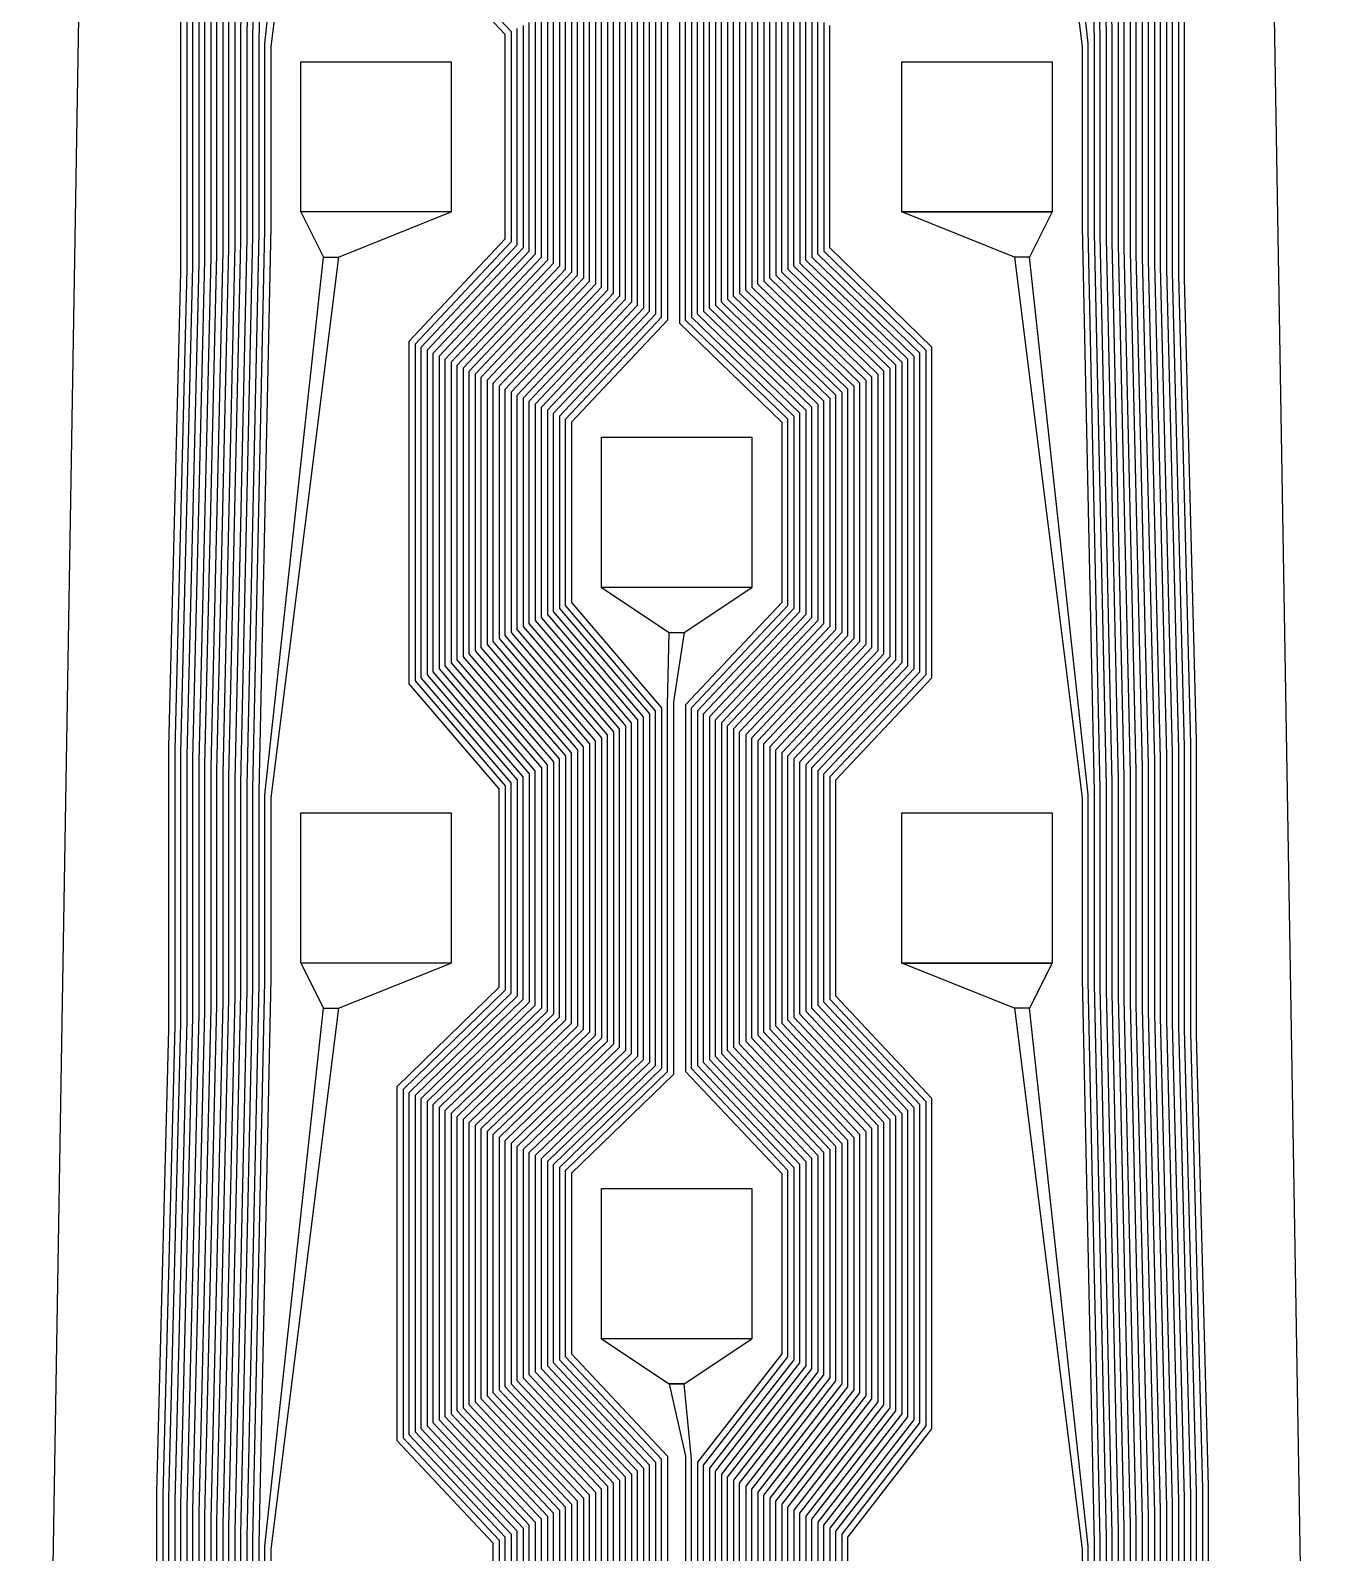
# Model space of a CAD drawing. Header units: inches. Extents: x 115980 to 170179, y 57000 to 74333.
# Drawn here: x 159286.4 to 159372.4, y 73453.9 to 73555.2 of the extents above; entities that cross this region are included whole.
import ezdxf

# ---------------------------------------------------------------- set-up
doc = ezdxf.new("R2010")
doc.units = ezdxf.units.IN
doc.header["$MEASUREMENT"] = 0
for name, color, linetype in [('metal', 221, 'Continuous'), ('nitride window', 40, 'Continuous'), ('profile', 140, 'Continuous')]:
    doc.layers.add(name, color=color, linetype=linetype)

msp = doc.modelspace()

# ---------------------------------------------------------------- linework, layer by layer
at = {"layer": 'metal'}
for points in [[(159293.21, 73237.52), (159293.21, 73258.72), (159294.01, 73287.92), (159294.01, 73308.32), (159294.81, 73338.32), (159294.81, 73357.92), (159294.81, 73388.32), (159294.81, 73407.92), (159296.41, 73439.12), (159296.41, 73457.12), (159297.21, 73489.52), (159297.21, 73506.72), (159298.01, 73539.92), (159298.01, 73556.32), (159298.81, 73590.32), (159298.81, 73605.92), (159299.61, 73640.72), (159299.61, 73655.52), (159299.91, 73690.87), (159299.94, 73705.43), (159300.91, 73741.37)], [(159301.41, 73741.62), (159300.44, 73705.18), (159300.41, 73691.12), (159300.01, 73655.32), (159300.01, 73640.92), (159299.21, 73605.72), (159299.21, 73590.52), (159298.41, 73556.12), (159298.41, 73540.12), (159297.61, 73506.52), (159297.61, 73489.72), (159296.81, 73456.92), (159296.81, 73439.32), (159295.21, 73407.72), (159295.21, 73388.52), (159295.21, 73357.72), (159295.21, 73338.52), (159294.41, 73308.12), (159294.41, 73288.12), (159293.61, 73258.52), (159293.61, 73237.72)], [(159294.01, 73237.92), (159294.01, 73258.32), (159294.81, 73288.32), (159294.81, 73307.92), (159295.61, 73338.72), (159295.61, 73357.52), (159295.61, 73388.72), (159295.61, 73407.52), (159297.21, 73439.52), (159297.21, 73456.72), (159298.01, 73489.92), (159298.01, 73506.32), (159298.81, 73540.32), (159298.81, 73555.92), (159299.61, 73590.72), (159299.61, 73605.52), (159300.41, 73641.12), (159300.41, 73655.12), (159300.91, 73691.37), (159300.93, 73704.92), (159301.91, 73741.87)], [(159302.42, 73742.12), (159301.43, 73704.66), (159301.41, 73691.62), (159300.81, 73654.92), (159300.81, 73641.32), (159300.01, 73605.32), (159300.01, 73590.92), (159299.21, 73555.72), (159299.21, 73540.52), (159298.41, 73506.12), (159298.41, 73490.12), (159297.61, 73456.52), (159297.61, 73439.72), (159296.01, 73407.32), (159296.01, 73388.92), (159296.01, 73357.32), (159296.01, 73338.92), (159295.21, 73307.72), (159295.21, 73288.52), (159294.41, 73258.12), (159294.41, 73238.12)], [(159356.39, 73742.12), (159357.21, 73704.52), (159357.21, 73691.72), (159358.01, 73654.92), (159358.01, 73641.32), (159358.81, 73605.32), (159358.81, 73590.92), (159359.61, 73555.72), (159359.61, 73540.52), (159360.41, 73506.12), (159360.41, 73490.12), (159361.21, 73456.52), (159361.21, 73439.72), (159362.81, 73407.32), (159362.81, 73388.92), (159362.81, 73357.32), (159362.81, 73338.92), (159363.61, 73307.72), (159363.61, 73288.52), (159364.41, 73258.12), (159364.41, 73238.12)], [(159364.81, 73237.92), (159364.81, 73258.32), (159364.01, 73288.32), (159364.01, 73307.92), (159363.21, 73338.72), (159363.21, 73357.52), (159363.21, 73388.72), (159363.21, 73407.52), (159361.61, 73439.52), (159361.61, 73456.72), (159360.81, 73489.92), (159360.81, 73506.32), (159360.01, 73540.32), (159360.01, 73555.92), (159359.21, 73590.72), (159359.21, 73605.52), (159358.41, 73641.12), (159358.41, 73655.12), (159357.61, 73691.52), (159357.61, 73704.72), (159356.91, 73741.87)], [(159357.41, 73741.62), (159358.01, 73704.92), (159358.01, 73691.32), (159358.81, 73655.32), (159358.81, 73640.92), (159359.61, 73605.72), (159359.61, 73590.52), (159360.41, 73556.12), (159360.41, 73540.12), (159361.21, 73506.52), (159361.21, 73489.72), (159362.01, 73456.92), (159362.01, 73439.32), (159363.61, 73407.72), (159363.61, 73388.52), (159363.61, 73357.72), (159363.61, 73338.52), (159364.41, 73308.12), (159364.41, 73288.12), (159365.21, 73258.52), (159365.21, 73237.72)], [(159365.61, 73237.52), (159365.61, 73258.72), (159364.81, 73287.92), (159364.81, 73308.32), (159364.01, 73338.32), (159364.01, 73357.92), (159364.01, 73388.32), (159364.01, 73407.92), (159362.41, 73439.12), (159362.41, 73457.12), (159361.61, 73489.52), (159361.61, 73506.72), (159360.81, 73539.92), (159360.81, 73556.32), (159360.01, 73590.32), (159360.01, 73605.92), (159359.21, 73640.72), (159359.21, 73655.52), (159358.41, 73691.12), (159358.41, 73705.12), (159357.91, 73741.37)], [(159291.61, 73236.72), (159291.61, 73259.52), (159292.41, 73287.12), (159292.41, 73309.12), (159293.21, 73337.52), (159293.21, 73358.72), (159293.21, 73387.52), (159293.21, 73408.72), (159294.81, 73438.32), (159294.81, 73457.92), (159295.61, 73488.72), (159295.61, 73507.52), (159296.41, 73539.12), (159296.41, 73557.12), (159297.21, 73589.52), (159297.21, 73606.72), (159298.01, 73639.92), (159298.01, 73656.32), (159297.91, 73689.87), (159297.96, 73706.46), (159298.91, 73740.37)], [(159299.41, 73740.62), (159298.45, 73706.21), (159298.41, 73690.12), (159298.41, 73656.12), (159298.41, 73640.12), (159297.61, 73606.52), (159297.61, 73589.72), (159296.81, 73556.92), (159296.81, 73539.32), (159296.01, 73507.32), (159296.01, 73488.92), (159295.21, 73457.72), (159295.21, 73438.52), (159293.61, 73408.52), (159293.61, 73387.72), (159293.61, 73358.52), (159293.61, 73337.72), (159292.81, 73308.92), (159292.81, 73287.32), (159292.01, 73259.32), (159292.01, 73236.92)], [(159292.41, 73237.12), (159292.41, 73259.12), (159293.21, 73287.52), (159293.21, 73308.72), (159294.01, 73337.92), (159294.01, 73358.32), (159294.01, 73387.92), (159294.01, 73408.32), (159295.61, 73438.72), (159295.61, 73457.52), (159296.41, 73489.12), (159296.41, 73507.12), (159297.21, 73539.52), (159297.21, 73556.72), (159298.01, 73589.92), (159298.01, 73606.32), (159298.81, 73640.32), (159298.81, 73655.92), (159298.91, 73690.37), (159298.95, 73705.95), (159299.91, 73740.87)], [(159300.41, 73741.12), (159299.44, 73705.69), (159299.41, 73690.62), (159299.21, 73655.72), (159299.21, 73640.52), (159298.41, 73606.12), (159298.41, 73590.12), (159297.61, 73556.52), (159297.61, 73539.72), (159296.81, 73506.92), (159296.81, 73489.32), (159296.01, 73457.32), (159296.01, 73438.92), (159294.41, 73408.12), (159294.41, 73388.12), (159294.41, 73358.12), (159294.41, 73338.12), (159293.61, 73308.52), (159293.61, 73287.72), (159292.81, 73258.92), (159292.81, 73237.32)], [(159358.41, 73741.12), (159358.81, 73705.32), (159358.81, 73690.92), (159359.61, 73655.72), (159359.61, 73640.52), (159360.41, 73606.12), (159360.41, 73590.12), (159361.21, 73556.52), (159361.21, 73539.72), (159362.01, 73506.92), (159362.01, 73489.32), (159362.81, 73457.32), (159362.81, 73438.92), (159364.41, 73408.12), (159364.41, 73388.12), (159364.41, 73358.12), (159364.41, 73338.12), (159365.21, 73308.52), (159365.21, 73287.72), (159366.01, 73258.92), (159366.01, 73237.32)], [(159366.41, 73237.12), (159366.41, 73259.12), (159365.61, 73287.52), (159365.61, 73308.72), (159364.81, 73337.92), (159364.81, 73358.32), (159364.81, 73387.92), (159364.81, 73408.32), (159363.21, 73438.72), (159363.21, 73457.52), (159362.41, 73489.12), (159362.41, 73507.12), (159361.61, 73539.52), (159361.61, 73556.72), (159360.81, 73589.92), (159360.81, 73606.32), (159360.01, 73640.32), (159360.01, 73655.92), (159359.21, 73690.72), (159359.21, 73705.52), (159358.91, 73740.87)], [(159359.41, 73740.62), (159359.61, 73705.72), (159359.61, 73690.52), (159360.41, 73656.12), (159360.41, 73640.12), (159361.21, 73606.52), (159361.21, 73589.72), (159362.01, 73556.92), (159362.01, 73539.32), (159362.81, 73507.32), (159362.81, 73488.92), (159363.61, 73457.72), (159363.61, 73438.52), (159365.21, 73408.52), (159365.21, 73387.72), (159365.21, 73358.52), (159365.21, 73337.72), (159366.01, 73308.92), (159366.01, 73287.32), (159366.81, 73259.32), (159366.81, 73236.92)], [(159367.21, 73236.72), (159367.21, 73259.52), (159366.41, 73287.12), (159366.41, 73309.12), (159365.61, 73337.52), (159365.61, 73358.72), (159365.61, 73387.52), (159365.61, 73408.72), (159364.01, 73438.32), (159364.01, 73457.92), (159363.21, 73488.72), (159363.21, 73507.52), (159362.41, 73539.12), (159362.41, 73557.12), (159361.61, 73589.52), (159361.61, 73606.72), (159360.81, 73639.92), (159360.81, 73656.32), (159360.01, 73690.32), (159360.01, 73705.92), (159359.91, 73740.37)], [(159294.81, 73238.32), (159294.81, 73257.92), (159295.61, 73288.72), (159295.61, 73307.52), (159296.41, 73339.12), (159296.41, 73357.12), (159296.41, 73389.12), (159296.41, 73407.12), (159298.01, 73439.92), (159298.01, 73456.32), (159298.81, 73490.32), (159298.81, 73505.92), (159299.61, 73540.72), (159299.61, 73555.52), (159300.41, 73591.12), (159300.41, 73605.12), (159301.21, 73641.52), (159301.21, 73654.72), (159301.91, 73691.87), (159301.93, 73704.4), (159305.91, 73740.12)], [(159306.91, 73740.12), (159302.42, 73704.15), (159302.42, 73692.12), (159301.61, 73654.52), (159301.61, 73641.72), (159300.81, 73604.92), (159300.81, 73591.32), (159300.01, 73555.32), (159300.01, 73540.92), (159299.21, 73505.72), (159299.21, 73490.52), (159298.41, 73456.12), (159298.41, 73440.12), (159296.81, 73406.92), (159296.81, 73389.32), (159296.81, 73356.92), (159296.81, 73339.32), (159296.01, 73307.32), (159296.01, 73288.92), (159295.21, 73257.72), (159295.21, 73238.52)], [(159351.91, 73740.12), (159356.41, 73704.12), (159356.41, 73692.12), (159357.21, 73654.52), (159357.21, 73641.72), (159358.01, 73604.92), (159358.01, 73591.32), (159358.81, 73555.32), (159358.81, 73540.92), (159359.61, 73505.72), (159359.61, 73490.52), (159360.41, 73456.12), (159360.41, 73440.12), (159362.01, 73406.92), (159362.01, 73389.32), (159362.01, 73356.92), (159362.01, 73339.32), (159362.81, 73307.32), (159362.81, 73288.92), (159363.61, 73257.72), (159363.61, 73238.52)], [(159364.01, 73238.32), (159364.01, 73257.92), (159363.21, 73288.72), (159363.21, 73307.52), (159362.41, 73339.12), (159362.41, 73357.12), (159362.41, 73389.12), (159362.41, 73407.12), (159360.81, 73439.92), (159360.81, 73456.32), (159360.01, 73490.32), (159360.01, 73505.92), (159359.21, 73540.72), (159359.21, 73555.52), (159358.41, 73591.12), (159358.41, 73605.12), (159357.61, 73641.52), (159357.61, 73654.72), (159356.81, 73691.92), (159356.81, 73704.32), (159352.91, 73740.12)], [(159360.41, 73740.12), (159360.41, 73706.12), (159360.41, 73690.12), (159361.21, 73656.52), (159361.21, 73639.72), (159362.01, 73606.92), (159362.01, 73589.32), (159362.81, 73557.32), (159362.81, 73538.92), (159363.61, 73507.72), (159363.61, 73488.52), (159364.41, 73458.12), (159364.41, 73438.12), (159366.01, 73408.92), (159366.01, 73387.32), (159366.01, 73358.92), (159366.01, 73337.32), (159366.81, 73309.32), (159366.81, 73286.92), (159367.61, 73259.72), (159367.61, 73236.52)], [(159368.01, 73236.32), (159368.01, 73259.92), (159367.21, 73286.72), (159367.21, 73309.52), (159366.41, 73337.12), (159366.41, 73359.12), (159366.41, 73387.12), (159366.41, 73409.12), (159364.81, 73437.92), (159364.81, 73458.32), (159364.01, 73488.32), (159364.01, 73507.92), (159363.21, 73538.72), (159363.21, 73557.52), (159362.41, 73589.12), (159362.41, 73607.12), (159361.61, 73639.52), (159361.61, 73656.72), (159360.81, 73689.92), (159360.81, 73706.32), (159360.91, 73739.87)], [(159295.61, 73238.72), (159295.61, 73257.52), (159296.41, 73289.12), (159296.41, 73307.12), (159297.21, 73339.52), (159297.21, 73356.72), (159297.21, 73389.52), (159297.21, 73406.72), (159298.81, 73440.32), (159298.81, 73455.92), (159299.61, 73490.72), (159299.61, 73505.52), (159300.41, 73541.12), (159300.41, 73555.12), (159301.21, 73591.52)], [(159301.61, 73591.72), (159300.81, 73554.92), (159300.81, 73541.32), (159300.01, 73505.32), (159300.01, 73490.92), (159299.21, 73455.72), (159299.21, 73440.52), (159297.61, 73406.52), (159297.61, 73389.72), (159297.61, 73356.52), (159297.61, 73339.72), (159296.81, 73306.92), (159296.81, 73289.32), (159296.01, 73257.32), (159296.01, 73238.92)], [(159296.41, 73239.12), (159296.41, 73257.12), (159297.21, 73289.52), (159297.21, 73306.72), (159298.01, 73339.92), (159298.01, 73356.32), (159298.01, 73389.92), (159298.01, 73406.32), (159299.61, 73440.72), (159299.61, 73455.52), (159300.41, 73491.12), (159300.41, 73505.12), (159301.21, 73541.52), (159301.21, 73554.72), (159302.01, 73591.92)], [(159302.42, 73592.12), (159301.61, 73554.52), (159301.61, 73541.72), (159300.81, 73504.92), (159300.81, 73491.32), (159300.01, 73455.32), (159300.01, 73440.92), (159298.41, 73406.12), (159298.41, 73390.12), (159298.41, 73356.12), (159298.41, 73340.12), (159297.61, 73306.52), (159297.61, 73289.72), (159296.81, 73256.92), (159296.81, 73239.32)], [(159356.39, 73592.12), (159357.21, 73554.52), (159357.21, 73541.72), (159358.01, 73504.92), (159358.01, 73491.32), (159358.81, 73455.32), (159358.81, 73440.92), (159360.41, 73406.12), (159360.41, 73390.12), (159360.41, 73356.12), (159360.41, 73340.12), (159361.21, 73306.52), (159361.21, 73289.72), (159362.01, 73256.92), (159362.01, 73239.32)], [(159362.41, 73239.12), (159362.41, 73257.12), (159361.61, 73289.52), (159361.61, 73306.72), (159360.81, 73339.92), (159360.81, 73356.32), (159360.81, 73389.92), (159360.81, 73406.32), (159359.21, 73440.72), (159359.21, 73455.52), (159358.41, 73491.12), (159358.41, 73505.12), (159357.61, 73541.52), (159357.61, 73554.72), (159356.81, 73591.92)], [(159357.21, 73591.72), (159358.01, 73554.92), (159358.01, 73541.32), (159358.81, 73505.32), (159358.81, 73490.92), (159359.61, 73455.72), (159359.61, 73440.52), (159361.21, 73406.52), (159361.21, 73389.72), (159361.21, 73356.52), (159361.21, 73339.72), (159362.01, 73306.92), (159362.01, 73289.32), (159362.81, 73257.32), (159362.81, 73238.92)], [(159363.21, 73238.72), (159363.21, 73257.52), (159362.41, 73289.12), (159362.41, 73307.12), (159361.61, 73339.52), (159361.61, 73356.72), (159361.61, 73389.52), (159361.61, 73406.72), (159360.01, 73440.32), (159360.01, 73455.92), (159359.21, 73490.72), (159359.21, 73505.52), (159358.41, 73541.12), (159358.41, 73555.12), (159357.61, 73591.52)], [(159297.21, 73239.52), (159297.21, 73256.72), (159298.01, 73289.92), (159298.01, 73306.32), (159298.81, 73340.32), (159298.81, 73355.92), (159298.81, 73390.32), (159298.81, 73405.92), (159300.41, 73441.12), (159300.41, 73455.12), (159301.21, 73491.52), (159301.21, 73504.72), (159302.01, 73541.92), (159302.01, 73554.32), (159305.91, 73590.12)], [(159306.91, 73590.12), (159302.41, 73554.12), (159302.41, 73542.12), (159301.61, 73504.52), (159301.61, 73491.72), (159300.81, 73454.92), (159300.81, 73441.32), (159299.21, 73405.72), (159299.21, 73390.52), (159299.21, 73355.72), (159299.21, 73340.52), (159298.41, 73306.12), (159298.41, 73290.12), (159297.61, 73256.52), (159297.61, 73239.72)], [(159351.91, 73590.12), (159356.41, 73554.12), (159356.41, 73542.12), (159357.21, 73504.52), (159357.21, 73491.72), (159358.01, 73454.92), (159358.01, 73441.32), (159359.61, 73405.72), (159359.61, 73390.52), (159359.61, 73355.72), (159359.61, 73340.52), (159360.41, 73306.12), (159360.41, 73290.12), (159361.21, 73256.52), (159361.21, 73239.72)], [(159361.61, 73239.52), (159361.61, 73256.72), (159360.81, 73289.92), (159360.81, 73306.32), (159360.01, 73340.32), (159360.01, 73355.92), (159360.01, 73390.32), (159360.01, 73405.92), (159358.41, 73441.12), (159358.41, 73455.12), (159357.61, 73491.52), (159357.61, 73504.72), (159356.81, 73541.92), (159356.81, 73554.32), (159352.91, 73590.12)], [(159317.21, 73441.72), (159317.21, 73454.52), (159310.81, 73461.32), (159310.81, 73484.92), (159317.61, 73491.52), (159317.61, 73504.72), (159311.61, 73511.72), (159311.61, 73534.52), (159318.01, 73541.32), (159318.01, 73554.92), (159311.61, 73561.72)], [(159312.01, 73561.92), (159318.41, 73555.12), (159318.41, 73541.12), (159312.01, 73534.32), (159312.01, 73511.92), (159318.01, 73504.92), (159318.01, 73491.32), (159311.21, 73484.72), (159311.21, 73461.52), (159317.61, 73454.72), (159317.61, 73441.52)], [(159327.61, 73436.52), (159327.61, 73459.72), (159321.21, 73466.52), (159321.21, 73479.72), (159328.01, 73486.32), (159328.01, 73509.92), (159322.01, 73516.92), (159322.01, 73529.32), (159328.41, 73536.12), (159328.41, 73560.12)], [(159328.81, 73560.32), (159328.81, 73535.92), (159322.41, 73529.12), (159322.41, 73517.12), (159328.41, 73510.12), (159328.41, 73486.12), (159321.61, 73479.52), (159321.61, 73466.72), (159328.01, 73459.92), (159328.01, 73436.32)], [(159329.61, 73560.52), (159329.61, 73535.72), (159336.41, 73529.12), (159336.41, 73517.12), (159330.01, 73510.32), (159330.01, 73485.92), (159336.41, 73479.12), (159336.41, 73467.12), (159330.81, 73459.92), (159330.81, 73436.32)], [(159331.21, 73436.52), (159331.21, 73459.72), (159336.81, 73466.92), (159336.81, 73479.32), (159330.41, 73486.12), (159330.41, 73510.12), (159336.81, 73516.92), (159336.81, 73529.32), (159330.01, 73535.92), (159330.01, 73560.32)], [(159330.41, 73560.12), (159330.41, 73536.12), (159337.21, 73529.52), (159337.21, 73516.72), (159330.81, 73509.92), (159330.81, 73486.32), (159337.21, 73479.52), (159337.21, 73466.72), (159331.61, 73459.52), (159331.61, 73436.72)], [(159326.41, 73559.12), (159326.41, 73537.12), (159320.01, 73530.32), (159320.01, 73515.92), (159326.01, 73508.92), (159326.01, 73487.32), (159319.21, 73480.72), (159319.21, 73465.52), (159325.61, 73458.72), (159325.61, 73437.52)], [(159326.01, 73437.32), (159326.01, 73458.92), (159319.61, 73465.72), (159319.61, 73480.52), (159326.41, 73487.12), (159326.41, 73509.12), (159320.41, 73516.12), (159320.41, 73530.12), (159326.81, 73536.92), (159326.81, 73559.32)], [(159327.21, 73559.52), (159327.21, 73536.72), (159320.81, 73529.92), (159320.81, 73516.32), (159326.81, 73509.32), (159326.81, 73486.92), (159320.01, 73480.32), (159320.01, 73465.92), (159326.41, 73459.12), (159326.41, 73437.12)], [(159326.81, 73436.92), (159326.81, 73459.32), (159320.41, 73466.12), (159320.41, 73480.12), (159327.21, 73486.72), (159327.21, 73509.52), (159321.21, 73516.52), (159321.21, 73529.72), (159327.61, 73536.52), (159327.61, 73559.72)], [(159328.01, 73559.92), (159328.01, 73536.32), (159321.61, 73529.52), (159321.61, 73516.72), (159327.61, 73509.72), (159327.61, 73486.52), (159320.81, 73479.92), (159320.81, 73466.32), (159327.21, 73459.52), (159327.21, 73436.72)], [(159332.01, 73436.92), (159332.01, 73459.32), (159337.61, 73466.52), (159337.61, 73479.72), (159331.21, 73486.52), (159331.21, 73509.72), (159337.61, 73516.52), (159337.61, 73529.72), (159330.81, 73536.32), (159330.81, 73559.92)], [(159331.21, 73559.72), (159331.21, 73536.52), (159338.01, 73529.92), (159338.01, 73516.32), (159331.61, 73509.52), (159331.61, 73486.72), (159338.01, 73479.92), (159338.01, 73466.32), (159332.41, 73459.12), (159332.41, 73437.12)], [(159332.81, 73437.32), (159332.81, 73458.92), (159338.41, 73466.12), (159338.41, 73480.12), (159332.01, 73486.92), (159332.01, 73509.32), (159338.41, 73516.12), (159338.41, 73530.12), (159331.61, 73536.72), (159331.61, 73559.52)], [(159332.01, 73559.32), (159332.01, 73536.92), (159338.81, 73530.32), (159338.81, 73515.92), (159332.41, 73509.12), (159332.41, 73487.12), (159338.81, 73480.32), (159338.81, 73465.92), (159333.21, 73458.72), (159333.21, 73437.52)], [(159333.61, 73437.72), (159333.61, 73458.52), (159339.21, 73465.72), (159339.21, 73480.52), (159332.81, 73487.32), (159332.81, 73508.92), (159339.21, 73515.72), (159339.21, 73530.52), (159332.41, 73537.12), (159332.41, 73559.12)], [(159323.61, 73438.52), (159323.61, 73457.72), (159317.21, 73464.52), (159317.21, 73481.72), (159324.01, 73488.32), (159324.01, 73507.92), (159318.01, 73514.92), (159318.01, 73531.32), (159324.41, 73538.12), (159324.41, 73558.12)], [(159324.81, 73558.32), (159324.81, 73537.92), (159318.41, 73531.12), (159318.41, 73515.12), (159324.41, 73508.12), (159324.41, 73488.12), (159317.61, 73481.52), (159317.61, 73464.72), (159324.01, 73457.92), (159324.01, 73438.32)], [(159324.41, 73438.12), (159324.41, 73458.12), (159318.01, 73464.92), (159318.01, 73481.32), (159324.81, 73487.92), (159324.81, 73508.32), (159318.81, 73515.32), (159318.81, 73530.92), (159325.21, 73537.72), (159325.21, 73558.52)], [(159325.61, 73558.72), (159325.61, 73537.52), (159319.21, 73530.72), (159319.21, 73515.52), (159325.21, 73508.52), (159325.21, 73487.72), (159318.41, 73481.12), (159318.41, 73465.12), (159324.81, 73458.32), (159324.81, 73437.92)], [(159325.21, 73437.72), (159325.21, 73458.52), (159318.81, 73465.32), (159318.81, 73480.92), (159325.61, 73487.52), (159325.61, 73508.72), (159319.61, 73515.72), (159319.61, 73530.52), (159326.01, 73537.32), (159326.01, 73558.92)], [(159332.81, 73558.92), (159332.81, 73537.32), (159339.61, 73530.72), (159339.61, 73515.52), (159333.21, 73508.72), (159333.21, 73487.52), (159339.61, 73480.72), (159339.61, 73465.52), (159334.01, 73458.32), (159334.01, 73437.92)], [(159334.41, 73438.12), (159334.41, 73458.12), (159340.01, 73465.32), (159340.01, 73480.92), (159333.61, 73487.72), (159333.61, 73508.52), (159340.01, 73515.32), (159340.01, 73530.92), (159333.21, 73537.52), (159333.21, 73558.72)], [(159333.61, 73558.52), (159333.61, 73537.72), (159340.41, 73531.12), (159340.41, 73515.12), (159334.01, 73508.32), (159334.01, 73487.92), (159340.41, 73481.12), (159340.41, 73465.12), (159334.81, 73457.92), (159334.81, 73438.32)], [(159335.21, 73438.52), (159335.21, 73457.72), (159340.81, 73464.92), (159340.81, 73481.32), (159334.41, 73488.12), (159334.41, 73508.12), (159340.81, 73514.92), (159340.81, 73531.32), (159334.01, 73537.92), (159334.01, 73558.32)], [(159334.41, 73558.12), (159334.41, 73538.12), (159341.21, 73531.52), (159341.21, 73514.72), (159334.81, 73507.92), (159334.81, 73488.32), (159341.21, 73481.52), (159341.21, 73464.72), (159335.61, 73457.52), (159335.61, 73438.72)], [(159322.41, 73557.12), (159322.41, 73539.12), (159316.01, 73532.32), (159316.01, 73513.92), (159322.01, 73506.92), (159322.01, 73489.32), (159315.21, 73482.72), (159315.21, 73463.52), (159321.61, 73456.72), (159321.61, 73439.52)], [(159322.01, 73439.32), (159322.01, 73456.92), (159315.61, 73463.72), (159315.61, 73482.52), (159322.41, 73489.12), (159322.41, 73507.12), (159316.41, 73514.12), (159316.41, 73532.12), (159322.81, 73538.92), (159322.81, 73557.32)], [(159323.21, 73557.52), (159323.21, 73538.72), (159316.81, 73531.92), (159316.81, 73514.32), (159322.81, 73507.32), (159322.81, 73488.92), (159316.01, 73482.32), (159316.01, 73463.92), (159322.41, 73457.12), (159322.41, 73439.12)], [(159322.81, 73438.92), (159322.81, 73457.32), (159316.41, 73464.12), (159316.41, 73482.12), (159323.21, 73488.72), (159323.21, 73507.52), (159317.21, 73514.52), (159317.21, 73531.72), (159323.61, 73538.52), (159323.61, 73557.72)], [(159324.01, 73557.92), (159324.01, 73538.32), (159317.61, 73531.52), (159317.61, 73514.72), (159323.61, 73507.72), (159323.61, 73488.52), (159316.81, 73481.92), (159316.81, 73464.32), (159323.21, 73457.52), (159323.21, 73438.72)], [(159336.01, 73438.92), (159336.01, 73457.32), (159341.61, 73464.52), (159341.61, 73481.72), (159335.21, 73488.52), (159335.21, 73507.72), (159341.61, 73514.52), (159341.61, 73531.72), (159334.81, 73538.32), (159334.81, 73557.92)], [(159335.21, 73557.72), (159335.21, 73538.52), (159342.01, 73531.92), (159342.01, 73514.32), (159335.61, 73507.52), (159335.61, 73488.72), (159342.01, 73481.92), (159342.01, 73464.32), (159336.41, 73457.12), (159336.41, 73439.12)], [(159336.81, 73439.32), (159336.81, 73456.92), (159342.41, 73464.12), (159342.41, 73482.12), (159336.01, 73488.92), (159336.01, 73507.32), (159342.41, 73514.12), (159342.41, 73532.12), (159335.61, 73538.72), (159335.61, 73557.52)], [(159336.01, 73557.32), (159336.01, 73538.92), (159342.81, 73532.32), (159342.81, 73513.92), (159336.41, 73507.12), (159336.41, 73489.12), (159342.81, 73482.32), (159342.81, 73463.92), (159337.21, 73456.72), (159337.21, 73439.52)], [(159337.61, 73439.72), (159337.61, 73456.52), (159343.21, 73463.72), (159343.21, 73482.52), (159336.81, 73489.32), (159336.81, 73506.92), (159343.21, 73513.72), (159343.21, 73532.52), (159336.41, 73539.12), (159336.41, 73557.12)], [(159319.61, 73440.52), (159319.61, 73455.72), (159313.21, 73462.52), (159313.21, 73483.72), (159320.01, 73490.32), (159320.01, 73505.92), (159314.01, 73512.92), (159314.01, 73533.32), (159320.41, 73540.12), (159320.41, 73556.12)], [(159320.81, 73556.32), (159320.81, 73539.92), (159314.41, 73533.12), (159314.41, 73513.12), (159320.41, 73506.12), (159320.41, 73490.12), (159313.61, 73483.52), (159313.61, 73462.72), (159320.01, 73455.92), (159320.01, 73440.32)], [(159320.41, 73440.12), (159320.41, 73456.12), (159314.01, 73462.92), (159314.01, 73483.32), (159320.81, 73489.92), (159320.81, 73506.32), (159314.81, 73513.32), (159314.81, 73532.92), (159321.21, 73539.72), (159321.21, 73556.52)], [(159321.61, 73556.72), (159321.61, 73539.52), (159315.21, 73532.72), (159315.21, 73513.52), (159321.21, 73506.52), (159321.21, 73489.72), (159314.41, 73483.12), (159314.41, 73463.12), (159320.81, 73456.32), (159320.81, 73439.92)], [(159321.21, 73439.72), (159321.21, 73456.52), (159314.81, 73463.32), (159314.81, 73482.92), (159321.61, 73489.52), (159321.61, 73506.72), (159315.61, 73513.72), (159315.61, 73532.52), (159322.01, 73539.32), (159322.01, 73556.92)], [(159336.81, 73556.92), (159336.81, 73539.32), (159343.61, 73532.72), (159343.61, 73513.52), (159337.21, 73506.72), (159337.21, 73489.52), (159343.61, 73482.72), (159343.61, 73463.52), (159338.01, 73456.32), (159338.01, 73439.92)], [(159338.41, 73440.12), (159338.41, 73456.12), (159344.01, 73463.32), (159344.01, 73482.92), (159337.61, 73489.72), (159337.61, 73506.52), (159344.01, 73513.32), (159344.01, 73532.92), (159337.21, 73539.52), (159337.21, 73556.72)], [(159337.61, 73556.52), (159337.61, 73539.72), (159344.41, 73533.12), (159344.41, 73513.12), (159338.01, 73506.32), (159338.01, 73489.92), (159344.41, 73483.12), (159344.41, 73463.12), (159338.81, 73455.92), (159338.81, 73440.32)], [(159339.21, 73440.52), (159339.21, 73455.72), (159344.81, 73462.92), (159344.81, 73483.32), (159338.41, 73490.12), (159338.41, 73506.12), (159344.81, 73512.92), (159344.81, 73533.32), (159338.01, 73539.92), (159338.01, 73556.32)], [(159338.41, 73556.12), (159338.41, 73540.12), (159345.21, 73533.52), (159345.21, 73512.72), (159338.81, 73505.92), (159338.81, 73490.32), (159345.21, 73483.52), (159345.21, 73462.72), (159339.61, 73455.52), (159339.61, 73440.72)], [(159318.01, 73441.32), (159318.01, 73454.92), (159311.61, 73461.72), (159311.61, 73484.52), (159318.41, 73491.12), (159318.41, 73505.12), (159312.41, 73512.12), (159312.41, 73534.12), (159318.81, 73540.92), (159318.81, 73555.32)], [(159319.21, 73555.52), (159319.21, 73540.72), (159312.81, 73533.92), (159312.81, 73512.32), (159318.81, 73505.32), (159318.81, 73490.92), (159312.01, 73484.32), (159312.01, 73461.92), (159318.41, 73455.12), (159318.41, 73441.12)], [(159318.81, 73440.92), (159318.81, 73455.32), (159312.41, 73462.12), (159312.41, 73484.12), (159319.21, 73490.72), (159319.21, 73505.52), (159313.21, 73512.52), (159313.21, 73533.72), (159319.61, 73540.52), (159319.61, 73555.72)], [(159320.01, 73555.92), (159320.01, 73540.32), (159313.61, 73533.52), (159313.61, 73512.72), (159319.61, 73505.72), (159319.61, 73490.52), (159312.81, 73483.92), (159312.81, 73462.32), (159319.21, 73455.52), (159319.21, 73440.72)], [(159340.01, 73440.92), (159340.01, 73455.32), (159345.61, 73462.52), (159345.61, 73483.72), (159339.21, 73490.52), (159339.21, 73505.72), (159345.61, 73512.52), (159345.61, 73533.72), (159338.81, 73540.32), (159338.81, 73555.92)], [(159339.21, 73555.72), (159339.21, 73540.52), (159346.01, 73533.92), (159346.01, 73512.32), (159339.61, 73505.52), (159339.61, 73490.72), (159346.01, 73483.92), (159346.01, 73462.32), (159340.41, 73455.12), (159340.41, 73441.12)], [(159340.81, 73441.32), (159340.81, 73454.92), (159346.41, 73462.12), (159346.41, 73484.12), (159340.01, 73490.92), (159340.01, 73505.32), (159346.41, 73512.12), (159346.41, 73534.12), (159339.61, 73540.72), (159339.61, 73555.52)], [(159301.21, 73441.52), (159301.21, 73454.72), (159302.01, 73491.92), (159302.01, 73504.32), (159305.91, 73540.12), (159305.91, 73540.12), (159306.91, 73540.12), (159302.41, 73504.12), (159302.41, 73492.12), (159301.61, 73454.52), (159301.61, 73441.72)], [(159357.61, 73441.52), (159357.61, 73454.72), (159356.81, 73491.92), (159356.81, 73504.32), (159352.91, 73540.12), (159352.91, 73540.12), (159351.91, 73540.12), (159356.41, 73504.12), (159356.41, 73492.12), (159357.21, 73454.52), (159357.21, 73441.72)], [(159328.41, 73436.12), (159328.41, 73460.12), (159322.01, 73466.92), (159322.01, 73479.32), (159328.81, 73485.92), (159328.81, 73510.32), (159328.91, 73515.12), (159328.91, 73515.12), (159329.91, 73515.12), (159329.21, 73510.52), (159329.21, 73485.72), (159322.42, 73479.15), (159322.41, 73467.12), (159328.81, 73460.32), (159328.81, 73435.92)], [(159298.81, 73240.32), (159298.81, 73255.92), (159299.61, 73290.72), (159299.61, 73305.52), (159300.41, 73341.12), (159300.41, 73355.12), (159300.41, 73391.12), (159300.41, 73405.12), (159302.01, 73441.92), (159302.01, 73454.32), (159305.91, 73490.12), (159305.91, 73490.12), (159306.91, 73490.12), (159302.41, 73454.12), (159302.41, 73442.12), (159300.81, 73404.92), (159300.81, 73391.32), (159300.81, 73354.92), (159300.81, 73341.32), (159300.01, 73305.32), (159300.01, 73290.92), (159299.21, 73255.72), (159299.21, 73240.52)], [(159360.01, 73240.32), (159360.01, 73255.92), (159359.21, 73290.72), (159359.21, 73305.52), (159358.41, 73341.12), (159358.41, 73355.12), (159358.41, 73391.12), (159358.41, 73405.12), (159356.81, 73441.92), (159356.81, 73454.32), (159352.91, 73490.12), (159352.91, 73490.12), (159351.91, 73490.12), (159356.41, 73454.12), (159356.41, 73442.12), (159358.01, 73404.92), (159358.01, 73391.32), (159358.01, 73354.92), (159358.01, 73341.32), (159358.81, 73305.32), (159358.81, 73290.92), (159359.61, 73255.72), (159359.61, 73240.52)], [(159330.41, 73436.12), (159330.41, 73460.12), (159329.91, 73465.12), (159329.91, 73465.12), (159328.91, 73465.12), (159330.01, 73460.32), (159330.01, 73435.92)]]:
    msp.add_lwpolyline(points, dxfattribs=at)
for points in [[(159304.41, 73553.12), (159314.41, 73553.12), (159314.41, 73543.12), (159304.41, 73543.12)], [(159344.41, 73553.12), (159354.41, 73553.12), (159354.41, 73543.12), (159344.41, 73543.12)], [(159314.41, 73543.12), (159304.41, 73543.12), (159305.91, 73540.12), (159306.91, 73540.12), (159314.41, 73543.12)], [(159344.41, 73543.12), (159354.41, 73543.12), (159352.91, 73540.12), (159351.91, 73540.12), (159344.41, 73543.12)], [(159324.41, 73528.12), (159334.41, 73528.12), (159334.41, 73518.12), (159324.41, 73518.12)], [(159334.41, 73518.12), (159324.41, 73518.12), (159328.91, 73515.12), (159329.91, 73515.12), (159334.41, 73518.12)], [(159304.41, 73503.12), (159314.41, 73503.12), (159314.41, 73493.12), (159304.41, 73493.12)], [(159344.41, 73503.12), (159354.41, 73503.12), (159354.41, 73493.12), (159344.41, 73493.12)], [(159314.41, 73493.12), (159304.41, 73493.12), (159305.91, 73490.12), (159306.91, 73490.12), (159314.41, 73493.12)], [(159344.41, 73493.12), (159354.41, 73493.12), (159352.91, 73490.12), (159351.91, 73490.12), (159344.41, 73493.12)], [(159324.41, 73478.12), (159334.41, 73478.12), (159334.41, 73468.12), (159324.41, 73468.12)], [(159334.41, 73468.12), (159324.41, 73468.12), (159328.91, 73465.12), (159329.91, 73465.12), (159334.41, 73468.12)]]:
    msp.add_lwpolyline(points, close=True, dxfattribs=at)
at = {"layer": 'nitride window'}
for points in [[(159304.41, 73553.12), (159314.41, 73553.12), (159314.41, 73543.12), (159304.41, 73543.12)], [(159344.41, 73553.12), (159354.41, 73553.12), (159354.41, 73543.12), (159344.41, 73543.12)], [(159324.41, 73528.12), (159334.41, 73528.12), (159334.41, 73518.12), (159324.41, 73518.12)], [(159304.41, 73503.12), (159314.41, 73503.12), (159314.41, 73493.12), (159304.41, 73493.12)], [(159344.41, 73503.12), (159354.41, 73503.12), (159354.41, 73493.12), (159344.41, 73493.12)], [(159324.41, 73478.12), (159334.41, 73478.12), (159334.41, 73468.12), (159324.41, 73468.12)]]:
    msp.add_lwpolyline(points, close=True, dxfattribs=at)
at = {"layer": 'profile'}
msp.add_lwpolyline([(159329.41, 74333.12), (159341.41, 74299.12), (159349.41, 74273.12), (159354.41, 74253.12), (159358.41, 74203.12), (159372.41, 73363.12), (159372.41, 71833.12), (159286.41, 71833.12), (159286.41, 73363.12), (159300.41, 74203.12), (159304.41, 74253.12), (159309.41, 74273.12), (159317.41, 74299.12)], close=True, dxfattribs=at)

doc.saveas('drawing.dxf')
